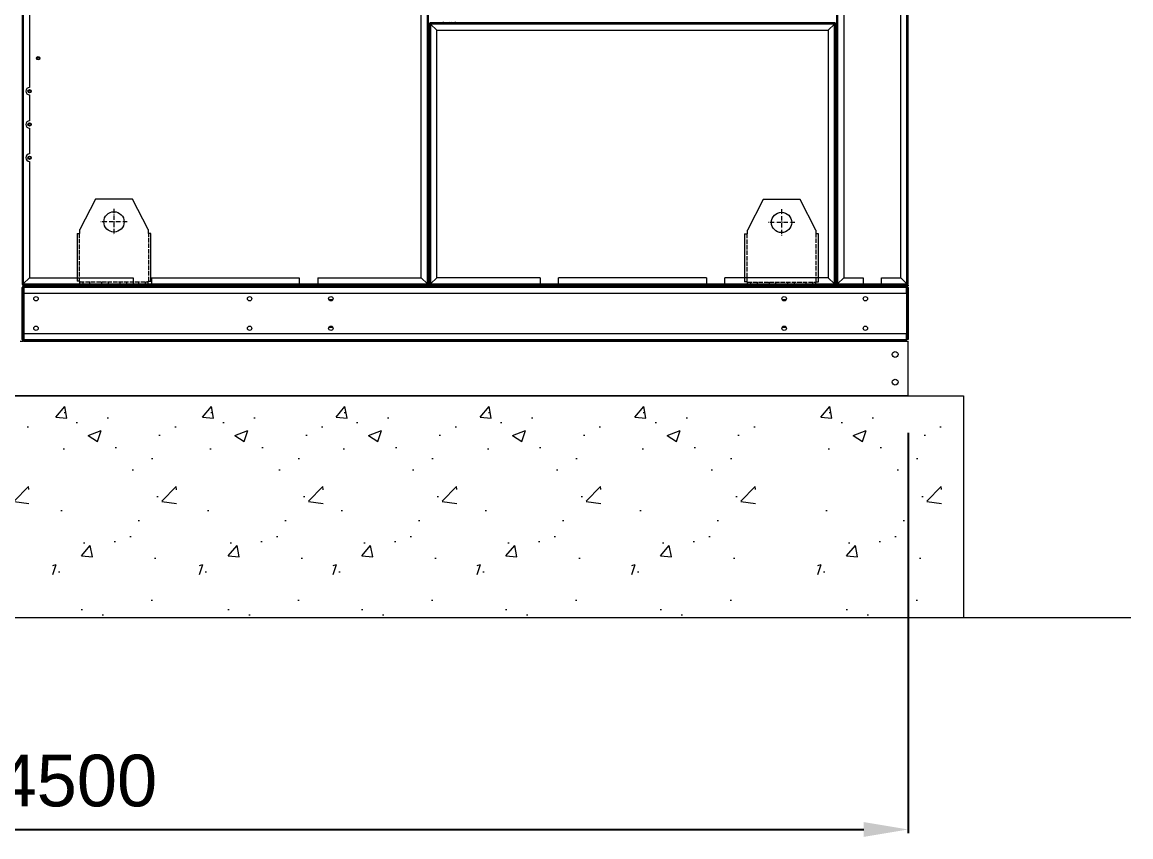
# Model space of a CAD drawing. Header units: millimetres. Extents: x 2142 to 31549, y 1327 to 22122.
# Drawn here: x 14837 to 17838, y 7568 to 9774 of the extents above; entities that cross this region are included whole.
import ezdxf

# ---------------------------------------------------------------- set-up
doc = ezdxf.new("R2010")
doc.units = ezdxf.units.MM
doc.linetypes.add('DASHDOT', pattern=[18.5, 12, -3, 0.5, -3])
doc.linetypes.add('DASHED', pattern=[15, 12, -3])
doc.layers.add('냉각탑_기초', color=23, linetype='Continuous')
doc.styles.get("Standard").update_dxf_attribs({"font": 'arial.ttf'})
doc.dimstyles.new('1.40', dxfattribs={"dimscale": 20, "dimtxt": 1.5, "dimasz": 1, "dimexe": 0.5, "dimexo": 0.5, "dimgap": 0.5, "dimtad": 1, "dimdec": 0, "dimzin": 0, "dimdsep": 46, "dimtxsty": 'Standard', "dimcen": 0, "dimclrd": 2, "dimclre": 2, "dimclrt": 3, "dimadec": 0, "dimazin": 0, "dimtfac": 1, "dimtdec": 0, "dimtmove": 0, "dimatfit": 0, "dimfxl": 1, "dimtolj": 1, "dimtzin": 0, "dimlwd": -1, "dimlwe": -1, "dimarcsym": 0})

# ---------------------------------------------------------------- blocks, each defined once
blk = doc.blocks.new('*D20')
at = {"color": 2, "transparency": 16777216}
for p, q in [((12734.9, 8661.5), (12734.9, 7577.5)), ((17234.9, 8661.5), (17234.9, 7577.5)), ((12854.9, 7587.5), (17114.9, 7587.5))]:
    blk.add_line(p, q, dxfattribs=at)
for points in [[(12854.9, 7607.5), (12854.9, 7567.5), (12734.9, 7587.5)], [(17114.9, 7607.5), (17114.9, 7567.5), (17234.9, 7587.5)]]:
    blk.add_solid(points, dxfattribs=at)
at = {"layer": 'Defpoints', "color": 0, "transparency": 16777216}
for p in [(12734.9, 8761.5), (17234.9, 8761.5), (17234.9, 7587.5)]:
    blk.add_point(p, dxfattribs=at)
at = {"color": 3, "lineweight": 5, "transparency": 16777216, "insert": (14984.9, 7719), "char_height": 140, "attachment_point": 5}
blk.add_mtext('\\A1;4500', dxfattribs=at)
blk = doc.blocks.new('457536')
at = {"color": 7, "lineweight": 5}
for p, q in [((114592.520962, 89152.297332), (114550.020962, 89069.297332)), ((114692.520962, 89152.297332), (114592.520962, 89152.297332)), ((114735.020962, 89069.297332), (114692.520962, 89152.297332)), ((114542.520962, 89059.297332), (114542.520962, 88929.797332)), ((114742.520962, 88929.797332), (114742.520962, 89059.297332)), ((114550.020962, 88922.297332), (114735.020962, 88922.297332))]:
    blk.add_line(p, q, dxfattribs=at)
at = {"color": 7, "linetype": 'DASHDOT', "lineweight": 5}
for p, q in [((114642.520962, 89126.047332), (114642.520962, 89054.547332)), ((114678.270962, 89090.297332), (114606.770962, 89090.297332))]:
    blk.add_line(p, q, dxfattribs=at)
at = {"color": 7, "lineweight": 5, "ltscale": 0.125}
for p, q in [((114550.020962, 89059.297332), (114550.020962, 89069.297332)), ((114735.020962, 89069.297332), (114735.020962, 89059.297332))]:
    blk.add_line(p, q, dxfattribs=at)
at = {"color": 7, "lineweight": 5, "ltscale": 0.09375}
for p, q in [((114542.520962, 89059.297332), (114550.020962, 89059.297332)), ((114742.520962, 89059.297332), (114735.020962, 89059.297332)), ((114550.020962, 88929.797332), (114542.520962, 88929.797332)), ((114550.020962, 88922.297332), (114550.020962, 88929.797332)), ((114735.020962, 88929.797332), (114742.520962, 88929.797332)), ((114735.020962, 88922.297332), (114735.020962, 88929.797332))]:
    blk.add_line(p, q, dxfattribs=at)
at = {"color": 7, "linetype": 'DASHED', "lineweight": 5}
for p, q in [((114548.520962, 89059.297332), (114548.520962, 88929.797332)), ((114736.520962, 88929.797332), (114736.520962, 89059.297332)), ((114550.020962, 88928.297332), (114735.020962, 88928.297332))]:
    blk.add_line(p, q, dxfattribs=at)
at = {"color": 7, "linetype": 'DASHED', "lineweight": 5, "ltscale": 0.075}
for p, q in [((114558.520962, 88928.297332), (114558.520962, 88922.297332)), ((114576.520962, 88928.297332), (114576.520962, 88922.297332)), ((114608.520962, 88928.297332), (114608.520962, 88922.297332)), ((114626.520962, 88928.297332), (114626.520962, 88922.297332)), ((114658.520962, 88928.297332), (114658.520962, 88922.297332)), ((114676.520962, 88928.297332), (114676.520962, 88922.297332)), ((114708.520962, 88928.297332), (114708.520962, 88922.297332)), ((114726.520962, 88928.297332), (114726.520962, 88922.297332))]:
    blk.add_line(p, q, dxfattribs=at)
at = {"color": 7, "lineweight": 5}
blk.add_circle((114642.520962, 89090.297332), 27.5, dxfattribs=at)
blk = doc.blocks.new('1')
at = {"color": 7, "lineweight": 20}
for p, q in [((14836.9, 11906.7), (14836.9, 9064.9)), ((14840, 11906.7), (14840, 9064.9)), ((15933.8, 9064.9), (15933.8, 11906.7)), ((15936.9, 9064.9), (15936.9, 11906.7)), ((17040.9, 11906.7), (17040.9, 9064.9)), ((17044, 11906.7), (17044, 9064.9)), ((17231.8, 9064.9), (17231.8, 11906.7)), ((17234.9, 9064.9), (17234.9, 11906.7)), ((14856.9, 11879.8), (14856.9, 9596.8)), ((15916.9, 9081.8), (15916.9, 11881.2)), ((17060.9, 11881.2), (17060.9, 9081.8)), ((17214.9, 9081.8), (17214.9, 11070.9)), ((17035.8, 9771.8), (15942, 9771.8)), ((17035.8, 9768.7), (15942, 9768.7)), ((15958.9, 9751.8), (17018.9, 9751.8)), ((14838.9, 9061.4), (17234.9, 9061.4)), ((14838.9, 9059.8), (17234.9, 9059.8)), ((14840, 9061.8), (15933.8, 9061.8)), ((17230.2, 9059.8), (14841.6, 9059.8)), ((17230.2, 9055.1), (14841.6, 9055.1)), ((14841.6, 9039.8), (17230.2, 9039.8)), ((15942, 9061.8), (17035.8, 9061.8)), ((17230.2, 8929.8), (14841.6, 8929.8)), ((14841.6, 8914.5), (17230.2, 8914.5)), ((17230.2, 8909.8), (14839.6, 8909.8)), ((14841.6, 8909.8), (17230.2, 8909.8))]:
    blk.add_line(p, q, dxfattribs=at)
at = {"color": 7, "lineweight": 20, "ltscale": 0.000833333}
for p, q in [((15938.9, 9770.2), (15938.9, 9768.7)), ((15942, 9771.8), (15940.5, 9771.8)), ((15940.5, 9768.7), (15940.5, 9770.2)), ((15940.5, 9770.2), (15942, 9770.2)), ((17037.3, 9771.8), (17035.8, 9771.8)), ((17035.8, 9770.2), (17037.3, 9770.2)), ((17037.3, 9770.2), (17037.3, 9768.7)), ((17038.9, 9768.7), (17038.9, 9770.2)), ((14836.9, 9064.9), (14836.9, 9063.4)), ((14838.5, 9063.4), (14838.5, 9064.9)), ((14840, 9063.4), (14838.5, 9063.4)), ((15933.8, 9064.9), (15933.8, 9063.4)), ((15935.3, 9063.4), (15933.8, 9063.4)), ((15935.3, 9064.9), (15935.3, 9063.4)), ((15936.9, 9063.4), (15936.9, 9064.9)), ((15938.9, 9064.9), (15938.9, 9063.4)), ((15940.5, 9063.4), (15940.5, 9064.9)), ((15942, 9063.4), (15940.5, 9063.4)), ((17037.3, 9063.4), (17035.8, 9063.4)), ((17037.3, 9064.9), (17037.3, 9063.4)), ((17038.9, 9063.4), (17038.9, 9064.9)), ((17040.9, 9064.9), (17040.9, 9063.4)), ((17042.5, 9063.4), (17042.5, 9064.9)), ((17044, 9063.4), (17042.5, 9063.4)), ((17231.8, 9064.9), (17231.8, 9063.4)), ((17233.3, 9063.4), (17231.8, 9063.4)), ((17233.3, 9064.9), (17233.3, 9063.4)), ((17234.9, 9063.4), (17234.9, 9064.9)), ((14838.5, 9061.8), (14840, 9061.8)), ((14840.1, 9055.1), (14841.6, 9055.1)), ((15933.8, 9061.8), (15935.3, 9061.8)), ((15940.5, 9061.8), (15942, 9061.8)), ((17035.8, 9061.8), (17037.3, 9061.8)), ((17042.5, 9061.8), (17044, 9061.8)), ((17231.7, 9055.1), (17230.2, 9055.1)), ((17231.8, 9061.8), (17233.3, 9061.8)), ((14840.1, 8914.5), (14841.6, 8914.5)), ((17231.7, 8914.5), (17230.2, 8914.5))]:
    blk.add_line(p, q, dxfattribs=at)
at = {"color": 7, "lineweight": 20, "ltscale": 0.000888889}
for p, q in [((15938.9, 9770.2), (15940.5, 9770.2)), ((15938.9, 9768.7), (15940.5, 9768.7)), ((15940.5, 9771.8), (15940.5, 9770.2)), ((17035.8, 9771.8), (17035.8, 9770.2)), ((17037.3, 9771.8), (17037.3, 9770.2)), ((17038.9, 9770.2), (17037.3, 9770.2)), ((17038.9, 9768.7), (17037.3, 9768.7)), ((14836.9, 9064.9), (14838.5, 9064.9)), ((14836.9, 9063.4), (14838.5, 9063.4)), ((14838.5, 9061.8), (14838.5, 9063.4)), ((14840, 9061.8), (14840, 9063.4)), ((15933.8, 9061.8), (15933.8, 9063.4)), ((15936.9, 9064.9), (15935.3, 9064.9)), ((15935.3, 9061.8), (15935.3, 9063.4)), ((15936.9, 9063.4), (15935.3, 9063.4)), ((15938.9, 9063.4), (15940.5, 9063.4)), ((15940.5, 9061.8), (15940.5, 9063.4)), ((17035.8, 9061.8), (17035.8, 9063.4)), ((17037.3, 9061.8), (17037.3, 9063.4)), ((17038.9, 9063.4), (17037.3, 9063.4)), ((17040.9, 9064.9), (17042.5, 9064.9)), ((17040.9, 9063.4), (17042.5, 9063.4)), ((17042.5, 9061.8), (17042.5, 9063.4)), ((17044, 9061.8), (17044, 9063.4)), ((17231.8, 9061.8), (17231.8, 9063.4)), ((17234.9, 9064.9), (17233.3, 9064.9)), ((17233.3, 9061.8), (17233.3, 9063.4)), ((17234.9, 9063.4), (17233.3, 9063.4)), ((14838.9, 9061.4), (14838.9, 9059.8)), ((17234.9, 9061.4), (17234.9, 9059.8))]:
    blk.add_line(p, q, dxfattribs=at)
at = {"color": 7, "lineweight": 20, "ltscale": 0.391}
for p, q in [((15938.9, 9768.7), (15938.9, 9064.9)), ((15942, 9768.7), (15942, 9064.9)), ((17035.8, 9064.9), (17035.8, 9768.7)), ((17038.9, 9064.9), (17038.9, 9768.7))]:
    blk.add_line(p, q, dxfattribs=at)
at = {"color": 7, "lineweight": 20, "ltscale": 0.000251392}
for p, q in [((15942, 9771.8), (15942, 9771.4)), ((15938.9, 9064.9), (15939.4, 9064.9)), ((17038.9, 9064.9), (17038.5, 9064.9)), ((15942, 9061.8), (15942, 9062.3))]:
    blk.add_line(p, q, dxfattribs=at)
at = {"color": 7, "lineweight": 20, "ltscale": 0.001722}
for p, q in [((15942, 9768.7), (15942, 9771.8)), ((14840, 9064.9), (14836.9, 9064.9)), ((14840, 9064.9), (14840, 9061.8)), ((15933.8, 9064.9), (15936.9, 9064.9)), ((15942, 9064.9), (15938.9, 9064.9)), ((15942, 9064.9), (15942, 9061.8)), ((17035.8, 9064.9), (17038.9, 9064.9)), ((17044, 9064.9), (17040.9, 9064.9)), ((17044, 9064.9), (17044, 9061.8)), ((17231.8, 9064.9), (17234.9, 9064.9))]:
    blk.add_line(p, q, dxfattribs=at)
at = {"color": 7, "lineweight": 20, "ltscale": 0.013278}
for p, q in [((15958.9, 9751.8), (15942, 9768.7)), ((15942, 9768.7), (15958.9, 9751.8)), ((17035.8, 9768.7), (17018.9, 9751.8)), ((17018.9, 9751.8), (17035.8, 9768.7)), ((14840, 9064.9), (14856.9, 9081.8)), ((14856.9, 9081.8), (14840, 9064.9)), ((15933.8, 9064.9), (15916.9, 9081.8)), ((15916.9, 9081.8), (15933.8, 9064.9)), ((15958.9, 9081.8), (15942, 9064.9)), ((15942, 9064.9), (15958.9, 9081.8)), ((17035.8, 9064.9), (17018.9, 9081.8)), ((17018.9, 9081.8), (17035.8, 9064.9)), ((17044, 9064.9), (17060.9, 9081.8)), ((17060.9, 9081.8), (17044, 9064.9)), ((17231.8, 9064.9), (17214.9, 9081.8)), ((17214.9, 9081.8), (17231.8, 9064.9))]:
    blk.add_line(p, q, dxfattribs=at)
at = {"color": 7, "lineweight": 20, "ltscale": 0.001571}
blk.add_line((15977.8, 9771.8), (15975.8, 9773.8), dxfattribs=at)
at = {"color": 7, "lineweight": 20, "ltscale": 0.002222}
blk.add_line((16009.5, 9773.8), (16006, 9771.8), dxfattribs=at)
blk.add_line((16009.5, 9773.8), (16006, 9771.8), dxfattribs=at)
at = {"color": 7, "lineweight": 20, "ltscale": 0.001283}
blk.add_line((16010, 9773.8), (16011.1, 9771.8), dxfattribs=at)
blk.add_line((16010, 9773.8), (16011.1, 9771.8), dxfattribs=at)
at = {"color": 7, "lineweight": 20, "ltscale": 0.001111}
for p, q in [((16324.7, 9771.8), (16324.7, 9773.8)), ((16329.4, 9771.8), (16329.4, 9773.8)), ((16344.7, 9773.8), (16344.7, 9771.8)), ((16404.7, 9771.8), (16404.7, 9773.8)), ((16420, 9773.8), (16420, 9771.8)), ((16424.7, 9773.8), (16424.7, 9771.8)), ((15936.9, 9740.8), (15938.9, 9740.8)), ((15936.9, 9366.4), (15938.9, 9366.4)), ((17040.9, 9369.6), (17038.9, 9369.6)), ((17040.9, 9368), (17038.9, 9368)), ((17038.9, 9366.4), (17040.9, 9366.4)), ((15936.9, 9361.7), (15938.9, 9361.7)), ((15936.9, 9346.4), (15938.9, 9346.4)), ((17038.9, 9361.7), (17040.9, 9361.7)), ((17038.9, 9346.4), (17040.9, 9346.4)), ((15938.9, 9256.4), (15936.9, 9256.4)), ((17040.9, 9256.4), (17038.9, 9256.4)), ((15938.9, 9241.1), (15936.9, 9241.1)), ((15938.9, 9236.4), (15936.9, 9236.4)), ((17040.9, 9241.1), (17038.9, 9241.1)), ((17040.9, 9236.4), (17038.9, 9236.4)), ((17040.9, 9236.4), (17038.9, 9236.4)), ((17040.9, 9231.4), (17038.9, 9231.4)), ((17038.9, 9221.4), (17040.9, 9221.4)), ((17038.9, 9216.4), (17040.9, 9216.4)), ((17040.9, 9081.4), (17038.9, 9081.4)), ((17040.9, 9076.4), (17038.9, 9076.4))]:
    blk.add_line(p, q, dxfattribs=at)
at = {"color": 7, "lineweight": 20, "ltscale": 0.372222}
for p, q in [((15958.9, 9081.8), (15958.9, 9751.8)), ((17018.9, 9751.8), (17018.9, 9081.8))]:
    blk.add_line(p, q, dxfattribs=at)
at = {"color": 7, "lineweight": 20, "ltscale": 0.038889}
for p, q in [((14856.9, 9576.8), (14856.9, 9506.8)), ((14856.9, 9486.8), (14856.9, 9416.8))]:
    blk.add_line(p, q, dxfattribs=at)
at = {"color": 7, "lineweight": 20, "ltscale": 0.174969}
blk.add_line((14856.9, 9396.8), (14856.9, 9081.8), dxfattribs=at)
at = {"color": 7, "lineweight": 20, "ltscale": 0.164944}
for p, q in [((14840, 9064.9), (15136.9, 9064.9)), ((15636.9, 9064.9), (15933.8, 9064.9)), ((15942, 9064.9), (16238.9, 9064.9)), ((16738.9, 9064.9), (17035.8, 9064.9))]:
    blk.add_line(p, q, dxfattribs=at)
at = {"color": 7, "lineweight": 20, "ltscale": 0.155556}
for p, q in [((14856.9, 9081.8), (15136.9, 9081.8)), ((15636.9, 9081.8), (15916.9, 9081.8)), ((16238.9, 9081.8), (15958.9, 9081.8)), ((17018.9, 9081.8), (16738.9, 9081.8))]:
    blk.add_line(p, q, dxfattribs=at)
at = {"color": 7, "lineweight": 20, "ltscale": 0.009389}
for p, q in [((15136.9, 9081.8), (15136.9, 9064.9)), ((15186.9, 9081.8), (15186.9, 9064.9)), ((15586.9, 9081.8), (15586.9, 9064.9)), ((15636.9, 9081.8), (15636.9, 9064.9)), ((16238.9, 9081.8), (16238.9, 9064.9)), ((16288.9, 9064.9), (16288.9, 9081.8)), ((16688.9, 9081.8), (16688.9, 9064.9)), ((16738.9, 9064.9), (16738.9, 9081.8)), ((17112.9, 9081.8), (17112.9, 9064.9)), ((17162.9, 9064.9), (17162.9, 9081.8))]:
    blk.add_line(p, q, dxfattribs=at)
at = {"color": 7, "lineweight": 20, "ltscale": 0.027778}
for p, q in [((15136.9, 9064.9), (15186.9, 9064.9)), ((15136.9, 9064.9), (15186.9, 9064.9)), ((15586.9, 9064.9), (15636.9, 9064.9)), ((16238.9, 9064.9), (16288.9, 9064.9)), ((16238.9, 9064.9), (16288.9, 9064.9)), ((16688.9, 9064.9), (16738.9, 9064.9)), ((16688.9, 9064.9), (16738.9, 9064.9)), ((17112.9, 9064.9), (17162.9, 9064.9))]:
    blk.add_line(p, q, dxfattribs=at)
at = {"color": 7, "lineweight": 20, "ltscale": 0.222222}
for p, q in [((15186.9, 9081.8), (15586.9, 9081.8)), ((15186.9, 9064.9), (15586.9, 9064.9)), ((16688.9, 9081.8), (16288.9, 9081.8)), ((16288.9, 9064.9), (16688.9, 9064.9))]:
    blk.add_line(p, q, dxfattribs=at)
at = {"color": 7, "lineweight": 20, "ltscale": 0.038278}
for p, q in [((17044, 9064.9), (17112.9, 9064.9)), ((17162.9, 9064.9), (17231.8, 9064.9))]:
    blk.add_line(p, q, dxfattribs=at)
at = {"color": 7, "lineweight": 20, "ltscale": 0.028889}
for p, q in [((17060.9, 9081.8), (17112.9, 9081.8)), ((17162.9, 9081.8), (17214.9, 9081.8))]:
    blk.add_line(p, q, dxfattribs=at)
at = {"color": 7, "lineweight": 20, "ltscale": 0.001778}
for p, q in [((14836.9, 9055.1), (14840.1, 9055.1)), ((17234.9, 9055.1), (17231.7, 9055.1)), ((14836.9, 8914.5), (14840.1, 8914.5)), ((17234.9, 8914.5), (17231.7, 8914.5))]:
    blk.add_line(p, q, dxfattribs=at)
at = {"color": 7, "lineweight": 20, "ltscale": 0.078111}
for p, q in [((14836.9, 8914.5), (14836.9, 9055.1)), ((14840.1, 8914.5), (14840.1, 9055.1)), ((17230.2, 9055.1), (17230.2, 8914.5)), ((17231.7, 9055.1), (17231.7, 8914.5)), ((17234.9, 9055.1), (17234.9, 8914.5))]:
    blk.add_line(p, q, dxfattribs=at)
at = {"color": 7, "lineweight": 20, "ltscale": 0.002611}
for p, q in [((14841.6, 9059.8), (14841.6, 9055.1)), ((17230.2, 9059.8), (17230.2, 9055.1)), ((14841.6, 8909.8), (14841.6, 8914.5)), ((17230.2, 8909.8), (17230.2, 8914.5))]:
    blk.add_line(p, q, dxfattribs=at)
at = {"color": 7, "lineweight": 20, "ltscale": 0.0085}
for p, q in [((14841.6, 9055.1), (14841.6, 9039.8)), ((17230.2, 9039.8), (17230.2, 9055.1)), ((14841.6, 8929.8), (14841.6, 8914.5)), ((17230.2, 8914.5), (17230.2, 8929.8))]:
    blk.add_line(p, q, dxfattribs=at)
at = {"color": 7, "lineweight": 20, "ltscale": 0.061111}
blk.add_line((14841.6, 9039.8), (14841.6, 8929.8), dxfattribs=at)
at = {"color": 7, "lineweight": 20, "ltscale": 0.000222136}
for p, q in [((15436, 9061.4), (15436, 9061.8)), ((15689, 9061.4), (15689, 9061.8)), ((17136, 9061.4), (17136, 9061.8))]:
    blk.add_line(p, q, dxfattribs=at)
at = {"color": 7, "lineweight": 20, "ltscale": 0.005556}
for p, q in [((15446, 9061.4), (15436, 9061.4)), ((15689, 9061.4), (15679, 9061.4)), ((16893, 9061.4), (16883, 9061.4)), ((17136, 9061.4), (17126, 9061.4))]:
    blk.add_line(p, q, dxfattribs=at)
at = {"color": 7, "lineweight": 20, "ltscale": 0.00022214}
for p, q in [((15446, 9061.4), (15446, 9061.8)), ((15679, 9061.4), (15679, 9061.8)), ((17126, 9061.4), (17126, 9061.8))]:
    blk.add_line(p, q, dxfattribs=at)
at = {"color": 7, "lineweight": 20, "ltscale": 0.129444}
for p, q in [((15679, 9061.4), (15446, 9061.4)), ((17126, 9061.4), (16893, 9061.4))]:
    blk.add_line(p, q, dxfattribs=at)
at = {"color": 7, "lineweight": 20, "ltscale": 0.000222146}
blk.add_line((16883, 9061.4), (16883, 9061.8), dxfattribs=at)
at = {"color": 7, "lineweight": 20, "ltscale": 0.000222151}
blk.add_line((16893, 9061.4), (16893, 9061.8), dxfattribs=at)
at = {"color": 7, "lineweight": 20, "ltscale": 0.104333}
blk.add_line((17044, 9061.8), (17231.8, 9061.8), dxfattribs=at)
at = {"color": 7, "lineweight": 20, "ltscale": 0.006061}
for p, q in [((15667.1, 9022.3), (15678, 9022.3)), ((16894, 9022.3), (16904.9, 9022.3))]:
    blk.add_line(p, q, dxfattribs=at)
at = {"color": 7, "lineweight": 20, "ltscale": 0.00606}
for p, q in [((15678, 8947.3), (15667.1, 8947.3)), ((16904.9, 8947.3), (16894, 8947.3))]:
    blk.add_line(p, q, dxfattribs=at)
at = {"color": 0, "lineweight": 20}
for p, q in [((14831.4, 8909.8), (14839.6, 8909.8)), ((17230.2, 8909.8), (17234.9, 8909.8)), ((17234.9, 8761.5), (17234.9, 8909.8)), ((17234.9, 8761.5), (12734.9, 8761.5))]:
    blk.add_line(p, q, dxfattribs=at)
at = {"color": 7, "lineweight": 20}
for centre, radius in [((14880.2, 9676.1), 4.5), ((14880.2, 9676.1), 3), ((14856.9, 9586.8), 4.5), ((14856.9, 9586.8), 3), ((14856.9, 9496.8), 4.5), ((14856.9, 9496.8), 3), ((14856.9, 9406.8), 4.5), ((14856.9, 9406.8), 3), ((14874.4, 9024.8), 6), ((15452.5, 9024.8), 6), ((15672.5, 9024.8), 6), ((16899.4, 9024.8), 6), ((17119.4, 9024.8), 6), ((14874.4, 8944.8), 6), ((15452.5, 8944.8), 6), ((15672.5, 8944.8), 6), ((16899.4, 8944.8), 6), ((17119.4, 8944.8), 6)]:
    blk.add_circle(centre, radius, dxfattribs=at)
at = {"lineweight": 20}
for centre in [(17199.9, 8874), (17199.9, 8799)]:
    blk.add_circle(centre, 8, dxfattribs=at)
at = {"color": 7, "lineweight": 20}
for centre, radius, start, end in [((15994.7, 9776.9), 10, 197.7541, 210.3255), ((15995.7, 9776.9), 4.5, 222.6586, 317.3414), ((14856.9, 9586.8), 10, 90, 270), ((14856.9, 9496.8), 10, 90, 270), ((14856.9, 9406.8), 10, 90, 270), ((14841.6, 9055.1), 4.7, 90.1877, 180), ((14841.6, 9055.1), 1.5, 90, 180), ((17230.2, 9055.1), 4.7, 0, 89.8123), ((17230.2, 9055.1), 1.5, 0, 90), ((14841.6, 8914.5), 4.7, 180, 270), ((14841.6, 8914.5), 1.5, 180, 270)]:
    blk.add_arc(centre, radius, start, end, dxfattribs=at)
at = {"color": 0, "lineweight": 20}
for p in [(-99557.1, -79857.4), (-97750.1, -79858.9)]:
    blk.add_blockref('457536', p, dxfattribs=at)

msp = doc.modelspace()

# ---------------------------------------------------------------- hatches: boundary and pattern name
at = {"layer": '냉각탑_기초', "lineweight": 20, "ltscale": 30}
h = msp.add_hatch(dxfattribs=at)
h.set_pattern_fill('AR-CONC', color=256, scale=50, style=0)
h.set_pattern_definition([(50, (-73.48, -7779.84), (358.63, -31.376), [37.5, -412.5]), (355, (-73.5, -7779.84), (-69.3757, 376.096), [30, -330]), (100.4514, (-43.6, -7782.46), (289.2547, 344.72), [31.87, -350.571]), (46.1842, (-73.5, -7679.84), (533.6205, -82.7595), [56.25, -618.75]), (96.6356, (-29, -7686.74), (467.331, 487.059), [47.805, -525.856]), (351.1842, (-73.5, -7679.84), (467.331, 487.059), [45, -495]), (21, (-23.48, -7704.84), (298.4535, -201.3094), [37.5, -412.5]), (326, (-23.5, -7704.84), (121.6577, 362.575), [30, -330]), (71.4514, (1.4, -7721.62), (420.1113, 161.265), [31.87, -350.571]), (37.5, (-73.48, -7779.84), (6.0799, 166.4469), [0, -326, 0, -335, 0, -331.25]), (7.5, (-73.48, -7779.84), (131.5348, 197.2059), [0, -191, 0, -318.5, 0, -126.25]), (327.5, (-184.98, -7779.84), (266.9112, -11.2774), [0, -125, 0, -390, 0, -517.5]), (317.5, (-234.98, -7779.84), (291.593, 50.0525), [0, -162.5, 0, -259, 0, -367.5])])
h.paths.add_polyline_path([(14855, 8761.5), (14520, 8761.5), (14520, 8161.5), (14855, 8161.5)])
h = msp.add_hatch(dxfattribs=at)
h.set_pattern_fill('AR-CONC', color=256, scale=50, style=0)
h.set_pattern_definition([(50, (326.15, -7779.84), (358.63, -31.376), [37.5, -412.5]), (355, (326.15, -7779.84), (-69.3757, 376.096), [30, -330]), (100.4514, (356.03, -7782.46), (289.2547, 344.72), [31.87, -350.571]), (46.1842, (326.15, -7679.84), (533.6205, -82.7595), [56.25, -618.75]), (96.6356, (370.6, -7686.74), (467.331, 487.059), [47.805, -525.856]), (351.1842, (326.15, -7679.84), (467.331, 487.059), [45, -495]), (21, (376.15, -7704.84), (298.4535, -201.3094), [37.5, -412.5]), (326, (376.15, -7704.84), (121.6577, 362.575), [30, -330]), (71.4514, (401, -7721.62), (420.1113, 161.265), [31.87, -350.571]), (37.5, (326.15, -7779.84), (6.0799, 166.4469), [0, -326, 0, -335, 0, -331.25]), (7.5, (326.15, -7779.84), (131.5348, 197.2059), [0, -191, 0, -318.5, 0, -126.25]), (327.5, (214.65, -7779.84), (266.9112, -11.2774), [0, -125, 0, -390, 0, -517.5]), (317.5, (164.65, -7779.84), (291.593, 50.0525), [0, -162.5, 0, -259, 0, -367.5])])
h.paths.add_polyline_path([(15254.7, 8761.5), (14919.7, 8761.5), (14919.7, 8161.5), (15254.7, 8161.5)])
h = msp.add_hatch(dxfattribs=at)
h.set_pattern_fill('AR-CONC', color=256, scale=50, style=0)
h.set_pattern_definition([(50, (723.23, -7779.84), (358.63, -31.376), [37.5, -412.5]), (355, (723.23, -7779.84), (-69.3757, 376.096), [30, -330]), (100.4514, (753.12, -7782.46), (289.2547, 344.72), [31.87, -350.571]), (46.1842, (723.23, -7679.84), (533.6205, -82.7595), [56.25, -618.75]), (96.6356, (767.7, -7686.74), (467.331, 487.059), [47.805, -525.856]), (351.1842, (723.23, -7679.84), (467.331, 487.059), [45, -495]), (21, (773.23, -7704.84), (298.4535, -201.3094), [37.5, -412.5]), (326, (773.23, -7704.84), (121.6577, 362.575), [30, -330]), (71.4514, (798.1, -7721.62), (420.1113, 161.265), [31.87, -350.571]), (37.5, (723.23, -7779.84), (6.0799, 166.4469), [0, -326, 0, -335, 0, -331.25]), (7.5, (723.23, -7779.84), (131.5348, 197.2059), [0, -191, 0, -318.5, 0, -126.25]), (327.5, (611.73, -7779.84), (266.9112, -11.2774), [0, -125, 0, -390, 0, -517.5]), (317.5, (561.73, -7779.84), (291.593, 50.0525), [0, -162.5, 0, -259, 0, -367.5])])
h.paths.add_polyline_path([(15651.8, 8761.5), (15316.8, 8761.5), (15316.8, 8161.5), (15651.8, 8161.5)])
h = msp.add_hatch(dxfattribs=at)
h.set_pattern_fill('AR-CONC', color=256, scale=50, style=0)
h.set_pattern_definition([(50, (1084.87, -7779.84), (358.63, -31.376), [37.5, -412.5]), (355, (1084.87, -7779.84), (-69.3757, 376.096), [30, -330]), (100.4514, (1114.75, -7782.46), (289.2547, 344.72), [31.87, -350.571]), (46.1842, (1084.87, -7679.84), (533.6205, -82.7595), [56.25, -618.75]), (96.6356, (1129.34, -7686.74), (467.331, 487.059), [47.805, -525.856]), (351.1842, (1084.87, -7679.84), (467.331, 487.059), [45, -495]), (21, (1134.87, -7704.84), (298.4535, -201.3094), [37.5, -412.5]), (326, (1134.87, -7704.84), (121.6577, 362.575), [30, -330]), (71.4514, (1159.74, -7721.62), (420.1113, 161.265), [31.87, -350.571]), (37.5, (1084.87, -7779.84), (6.0799, 166.4469), [0, -326, 0, -335, 0, -331.25]), (7.5, (1084.87, -7779.84), (131.5348, 197.2059), [0, -191, 0, -318.5, 0, -126.25]), (327.5, (973.37, -7779.84), (266.9112, -11.2774), [0, -125, 0, -390, 0, -517.5]), (317.5, (923.37, -7779.84), (291.593, 50.0525), [0, -162.5, 0, -259, 0, -367.5])])
h.paths.add_polyline_path([(16013.4, 8761.5), (15678.4, 8761.5), (15678.4, 8161.5), (16013.4, 8161.5)])
h = msp.add_hatch(dxfattribs=at)
h.set_pattern_fill('AR-CONC', color=256, scale=50, style=0)
h.set_pattern_definition([(50, (1474.86, -7779.84), (358.63, -31.376), [37.5, -412.5]), (355, (1474.86, -7779.84), (-69.3757, 376.096), [30, -330]), (100.4514, (1504.75, -7782.46), (289.2547, 344.72), [31.87, -350.571]), (46.1842, (1474.86, -7679.84), (533.6205, -82.7595), [56.25, -618.75]), (96.6356, (1519.33, -7686.74), (467.331, 487.059), [47.805, -525.856]), (351.1842, (1474.86, -7679.84), (467.331, 487.059), [45, -495]), (21, (1524.86, -7704.84), (298.4535, -201.3094), [37.5, -412.5]), (326, (1524.86, -7704.84), (121.6577, 362.575), [30, -330]), (71.4514, (1549.74, -7721.62), (420.1113, 161.265), [31.87, -350.571]), (37.5, (1474.86, -7779.84), (6.0799, 166.4469), [0, -326, 0, -335, 0, -331.25]), (7.5, (1474.86, -7779.84), (131.5348, 197.2059), [0, -191, 0, -318.5, 0, -126.25]), (327.5, (1363.36, -7779.84), (266.9112, -11.2774), [0, -125, 0, -390, 0, -517.5]), (317.5, (1313.36, -7779.84), (291.593, 50.0525), [0, -162.5, 0, -259, 0, -367.5])])
h.paths.add_polyline_path([(16403.4, 8761.5), (16068.4, 8761.5), (16068.4, 8161.5), (16403.4, 8161.5)])
h = msp.add_hatch(dxfattribs=at)
h.set_pattern_fill('AR-CONC', color=256, scale=50, style=0)
h.set_pattern_definition([(50, (1893.37, -7779.84), (358.63, -31.376), [37.5, -412.5]), (355, (1893.37, -7779.84), (-69.3757, 376.096), [30, -330]), (100.4514, (1923.26, -7782.46), (289.2547, 344.72), [31.87, -350.571]), (46.1842, (1893.37, -7679.84), (533.6205, -82.7595), [56.25, -618.75]), (96.6356, (1937.84, -7686.74), (467.331, 487.059), [47.805, -525.856]), (351.1842, (1893.37, -7679.84), (467.331, 487.059), [45, -495]), (21, (1943.37, -7704.84), (298.4535, -201.3094), [37.5, -412.5]), (326, (1943.37, -7704.84), (121.6577, 362.575), [30, -330]), (71.4514, (1968.24, -7721.62), (420.1113, 161.265), [31.87, -350.571]), (37.5, (1893.37, -7779.84), (6.0799, 166.4469), [0, -326, 0, -335, 0, -331.25]), (7.5, (1893.37, -7779.84), (131.5348, 197.2059), [0, -191, 0, -318.5, 0, -126.25]), (327.5, (1781.87, -7779.84), (266.9112, -11.2774), [0, -125, 0, -390, 0, -517.5]), (317.5, (1731.87, -7779.84), (291.593, 50.0525), [0, -162.5, 0, -259, 0, -367.5])])
h.paths.add_polyline_path([(16821.9, 8761.5), (16486.9, 8761.5), (16486.9, 8161.5), (16821.9, 8161.5)])
h = msp.add_hatch(dxfattribs=at)
h.set_pattern_fill('AR-CONC', color=256, scale=50, style=0)
h.set_pattern_definition([(50, (2397.13, -7779.84), (358.63, -31.376), [37.5, -412.5]), (355, (2397.13, -7779.84), (-69.3757, 376.096), [30, -330]), (100.4514, (2427, -7782.46), (289.2547, 344.72), [31.87, -350.571]), (46.1842, (2397.13, -7679.84), (533.6205, -82.7595), [56.25, -618.75]), (96.6356, (2441.6, -7686.74), (467.331, 487.059), [47.805, -525.856]), (351.1842, (2397.1, -7679.84), (467.331, 487.059), [45, -495]), (21, (2447.13, -7704.84), (298.4535, -201.3094), [37.5, -412.5]), (326, (2447.13, -7704.84), (121.6577, 362.575), [30, -330]), (71.4514, (2472, -7721.62), (420.1113, 161.265), [31.87, -350.571]), (37.5, (2397.13, -7779.84), (6.0799, 166.4469), [0, -326, 0, -335, 0, -331.25]), (7.5, (2397.13, -7779.84), (131.5348, 197.2059), [0, -191, 0, -318.5, 0, -126.25]), (327.5, (2285.63, -7779.84), (266.9112, -11.2774), [0, -125, 0, -390, 0, -517.5]), (317.5, (2235.63, -7779.84), (291.593, 50.0525), [0, -162.5, 0, -259, 0, -367.5])])
h.paths.add_polyline_path([(17325.6, 8761.5), (16990.6, 8761.5), (16990.6, 8161.5), (17325.6, 8161.5)])

# ---------------------------------------------------------------- linework, layer by layer
for p, q in [((12584.9, 8761.5), (17384.9, 8761.5)), ((17384.9, 8761.5), (17384.9, 8161.5)), ((12127.8, 8161.5), (17837.8, 8161.5))]:
    msp.add_line(p, q, dxfattribs=at)

# ---------------------------------------------------------------- block references
msp.add_blockref('1', (0, 0))

# ---------------------------------------------------------------- dimensions: what is measured, and where the dimension line sits
at = {"lineweight": 5}
dim = msp.add_linear_dim(base=(17234.9, 7587.5), p1=(12734.9, 8761.5), p2=(17234.9, 8761.5), dimstyle='1.40', override={"dimtxt": 7, "dimasz": 6, "dimexo": 5, "dimgap": 3}, dxfattribs=at)
dim.commit()
dim.dimension.update_dxf_attribs({"geometry": '*D20', "text_midpoint": (14984.9, 7719)})

doc.saveas('drawing.dxf')
